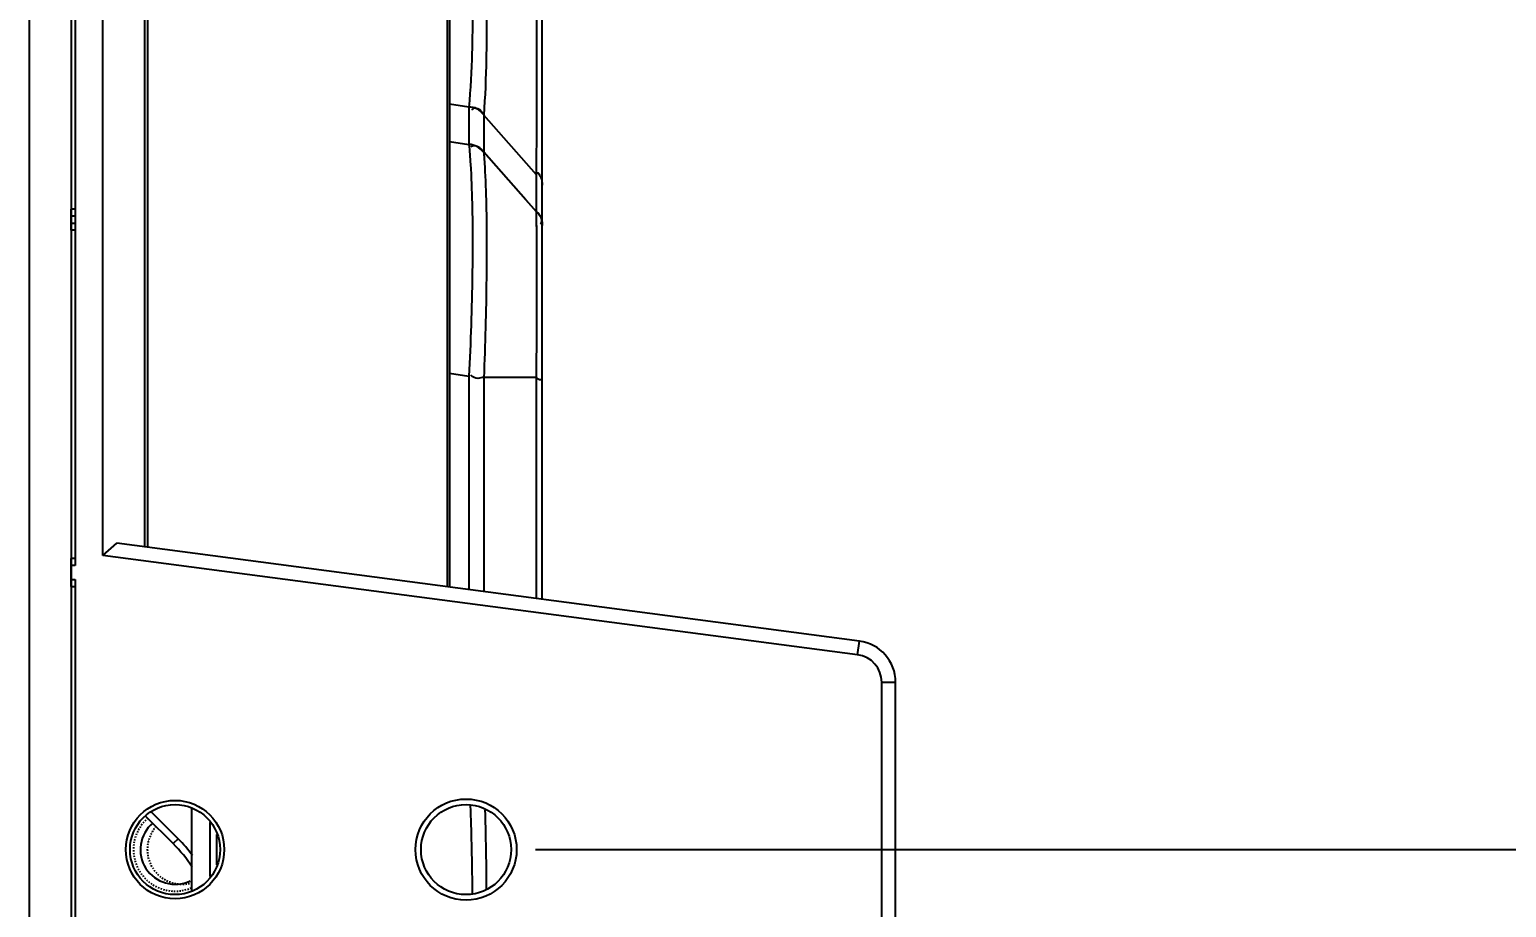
# Model space of a CAD drawing. Header units: millimetres. Extents: x -1070 to 42146, y 1440 to 12921.
# Drawn here: x 6337.7 to 6444.3, y 2868.6 to 2932 of the extents above; entities that cross this region are included whole.
import ezdxf

# ---------------------------------------------------------------- set-up
doc = ezdxf.new("R2010")
doc.units = ezdxf.units.MM
doc.linetypes.add('HIDDEN', pattern=[0.2, 0.1, -0.1])
for name, color, linetype in [('06___PRT_ALL_SURFS', 7, 'Continuous'), ('DIM', 4, 'Continuous'), ('DW-PLUS-XIANGTI实线CONTINUOUS', 7, 'Continuous'), ('DW-PLUS-XIANGTI隐藏线HIDDEN', 7, 'Continuous'), ('MOUZU_COVER实线CONTINUOUS', 7, 'Continuous')]:
    doc.layers.add(name, color=color, linetype=linetype)
doc.styles.get("Standard").update_dxf_attribs({"font": 'arial.ttf'})
doc.dimstyles.new('ISO-200', dxfattribs={"dimtxt": 30, "dimasz": 25, "dimexe": 1.25, "dimexo": 5, "dimgap": 5, "dimtad": 1, "dimtoh": 1, "dimdec": 1, "dimdsep": 46, "dimtxsty": 'Standard', "dimcen": 2.5, "dimadec": 0, "dimazin": 0, "dimtfac": 1, "dimtdec": 1, "dimtmove": 0, "dimatfit": 3, "dimfxl": 1, "dimarcsym": 0})

# ---------------------------------------------------------------- blocks, each defined once
blk = doc.blocks.new('*D132')
at = {"layer": 'Defpoints', "color": 0, "transparency": 16777216}
for p in [(6369.19, 3662.83), (6369.19, 2872.83), (6505.48, 2872.83)]:
    blk.add_point(p, dxfattribs=at)
at = {"layer": 'DIM', "color": 0, "lineweight": -2, "transparency": 16777216}
for p, q in [((6374.19, 3662.83), (6506.73, 3662.83)), ((6505.48, 3637.83), (6505.48, 2897.83)), ((6374.19, 2872.83), (6506.73, 2872.83))]:
    blk.add_line(p, q, dxfattribs=at)
at = {"layer": 'DIM', "color": 0, "transparency": 16777216}
for points in [[(6501.32, 3637.83), (6509.65, 3637.83), (6505.48, 3662.83)], [(6501.32, 2897.83), (6509.65, 2897.83), (6505.48, 2872.83)]]:
    blk.add_solid(points, dxfattribs=at)
at = {"layer": 'DIM', "color": 0, "lineweight": -3, "transparency": 16777216, "insert": (6481.06, 3267.14), "char_height": 30, "attachment_point": 5, "rotation": 90}
blk.add_mtext('790 [2\'-7 1/8"]', dxfattribs=at)

msp = doc.modelspace()

# ---------------------------------------------------------------- linework, layer by layer
at = {"color": 1, "lineweight": -3}
msp.add_lwpolyline([(6337.685, 3767.826), (6340.685, 3767.826), (6340.685, 2767.826), (6337.685, 2767.826)], close=True, dxfattribs=at)
at = {"layer": '06___PRT_ALL_SURFS', "color": 7, "linetype": 'Continuous', "lineweight": -3}
for p, q in [((6374.685, 2923.675), (6374.685, 2940.836)), ((6369.393, 2926.406), (6367.985, 2926.624)), ((6369.393, 2926.406), (6369.393, 2923.721)), ((6374.274, 2921.536), (6370.461, 2925.84)), ((6370.461, 2925.84), (6370.463, 2923.152)), ((6367.985, 2923.939), (6369.393, 2923.721)), ((6374.685, 2922.138), (6374.685, 2923.675)), ((6373.501, 2919.724), (6370.463, 2923.152)), ((6374.27, 2921.533), (6374.279, 2922.82)), ((6374.273, 2920.773), (6374.274, 2921.536)), ((6374.685, 2920.773), (6374.685, 2922.138)), ((6374.271, 2918.854), (6374.273, 2920.773)), ((6374.685, 2918.854), (6374.685, 2920.773)), ((6374.271, 2918.854), (6373.501, 2919.724)), ((6374.685, 2917.873), (6374.685, 2918.854)), ((6374.685, 2916.443), (6374.685, 2917.873))]:
    msp.add_line(p, q, dxfattribs=at)
for centre, radius, start, end in [((6227.87, 2917.068), 146.413, 0.56414, 0.69893), ((5933.465, 2914.546), 440.829, 0.07927, 0.51518)]:
    msp.add_arc(centre, radius, start, end, dxfattribs=at)
for points, knots in [([(6370.46, 2943.035), (6370.5, 2942.024), (6370.629, 2938.212), (6370.688, 2934.396), (6370.663, 2931.592)], [0, 0, 0, 0, 0.2651044, 1, 1, 1, 1]), ([(6374.279, 2922.82), (6374.286, 2923.967), (6374.301, 2929.784), (6374.295, 2935.601), (6374.28, 2940.27)], [0, 0, 0, 0, 0.1972422, 1, 1, 1, 1]), ([(6369.643, 2932.014), (6369.637, 2931.461), (6369.606, 2929.591), (6369.516, 2927.719), (6369.382, 2926.408)], [0, 0, 0, 0, 0.2953929, 1, 1, 1, 1]), ([(6370.663, 2931.592), (6370.658, 2931.026), (6370.633, 2929.107), (6370.565, 2927.187), (6370.458, 2925.838)], [0, 0, 0, 0, 0.2947556, 1, 1, 1, 1]), ([(6370.461, 2925.846), (6370.338, 2926.029), (6370.026, 2926.339), (6369.589, 2926.424), (6369.393, 2926.406)], [0, 0, 0, 0, 0.5281122, 1, 1, 1, 1]), ([(6370.463, 2923.146), (6370.319, 2923.303), (6370.022, 2923.611), (6369.596, 2923.716), (6369.393, 2923.721)], [0, 0, 0, 0, 0.512024, 1, 1, 1, 1]), ([(6369.398, 2923.721), (6369.443, 2923.247), (6369.612, 2920.883), (6369.651, 2918.511), (6369.651, 2916.617)], [0, 0, 0, 0, 0.2007175, 1, 1, 1, 1]), ([(6370.464, 2923.153), (6370.501, 2922.694), (6370.637, 2920.397), (6370.669, 2918.095), (6370.669, 2916.255)], [0, 0, 0, 0, 0.2002235, 1, 1, 1, 1]), ([(6374.274, 2921.536), (6374.28, 2921.589), (6374.348, 2921.771), (6374.56, 2921.413), (6374.646, 2921.164), (6374.685, 2920.891), (6374.685, 2920.773)], [0, 0, 0, 0, 0.1361317, 0.3331349, 0.6913641, 1, 1, 1, 1]), ([(6374.271, 2918.853), (6374.336, 2918.81), (6374.6, 2918.552), (6374.685, 2918.159), (6374.685, 2917.873)], [0, 0, 0, 0, 0.2123848, 1, 1, 1, 1])]:
    msp.add_open_spline(points, degree=3, knots=knots, dxfattribs=at)
at = {"layer": 'DW-PLUS-XIANGTI实线CONTINUOUS', "color": 7, "lineweight": -3}
for p, q in [((6367.844, 2891.79), (6367.844, 3643.862)), ((6367.985, 3643.88), (6367.985, 2891.771)), ((6342.985, 2894.054), (6342.985, 3641.598)), ((6345.985, 3640.984), (6345.985, 2894.668)), ((6346.19, 3641.011), (6346.19, 2894.641)), ((6340.985, 3016.326), (6340.985, 2893.326)), ((6374.685, 2890.889), (6374.685, 2959.865)), ((6369.393, 2926.406), (6367.985, 2926.624)), ((6369.393, 2926.406), (6369.393, 2923.721)), ((6374.274, 2921.536), (6370.461, 2925.84)), ((6370.461, 2925.84), (6370.463, 2923.152)), ((6367.985, 2923.939), (6369.393, 2923.721)), ((6374.271, 2918.854), (6370.463, 2923.152)), ((6374.271, 2918.854), (6374.274, 2921.536)), ((6340.985, 2919.046), (6340.685, 2919.046)), ((6340.685, 2917.529), (6340.685, 2919.045)), ((6340.985, 2918.546), (6340.685, 2918.546)), ((6340.685, 2918.045), (6340.985, 2918.045)), ((6340.685, 2917.546), (6340.985, 2917.546)), ((6367.985, 2907.209), (6369.393, 2906.991)), ((6369.393, 2906.991), (6369.393, 2891.586)), ((6374.271, 2906.89), (6370.463, 2906.89)), ((6370.463, 2906.89), (6370.463, 2891.445)), ((6374.271, 2890.944), (6374.271, 2906.89)), ((6342.985, 2894.054), (6343.985, 2894.931)), ((6397.577, 2887.875), (6343.985, 2894.931)), ((6340.985, 2893.826), (6340.685, 2893.826)), ((6340.685, 2891.826), (6340.685, 2893.826)), ((6397.446, 2886.884), (6342.985, 2894.054)), ((6340.985, 2893.326), (6340.685, 2893.326)), ((6340.685, 2892.326), (6340.985, 2892.326)), ((6340.685, 2891.826), (6340.985, 2891.826)), ((6340.985, 2892.326), (6340.985, 2769.926)), ((6397.446, 2886.884), (6397.577, 2887.875)), ((6399.185, 2884.901), (6400.185, 2884.901)), ((6399.185, 2860.751), (6399.185, 2884.901)), ((6400.185, 2860.751), (6400.185, 2884.901)), ((6349.385, 2875.765), (6349.385, 2869.887)), ((6346.063, 2875.247), (6348.056, 2873.255)), ((6346.491, 2875.527), (6348.41, 2873.608)), ((6350.685, 2874.773), (6350.685, 2870.879)), ((6348.41, 2873.608), (6348.056, 2873.255))]:
    msp.add_line(p, q, dxfattribs=at)
for centre, radius in [((6348.185, 2872.826), 3.55), ((6348.185, 2872.826), 3.25), ((6369.185, 2872.826), 3.65), ((6369.185, 2872.826), 3.25)]:
    msp.add_circle(centre, radius, dxfattribs=at)
for centre, radius, start, end in [((6171.603, 2916.458), 202.684, 0.40247, 0.6775), ((5942.546, 2914.636), 431.748, 0.22274, 0.43073), ((6397.185, 2884.901), 3, 0, 82.5), ((6397.185, 2884.901), 2, 0, 82.5), ((6167.161, 2868.404), 202.493, 0.57327, 2.14782), ((6132.628, 2868.734), 238.045, 0.48438, 1.66976), ((6348.185, 2872.826), 2.5, 130.00852, 295.71429), ((6340.985, 2866.184), 10.5, 36.2237, 45), ((6340.985, 2866.184), 10, 32.45648, 45), ((6216.439, 2869.006), 153.211, 0.23361, 0.53239), ((6190.416, 2869.363), 180.253, 0.20125, 0.43981)]:
    msp.add_arc(centre, radius, start, end, dxfattribs=at)
for points, knots in [([(6369.386, 2943.138), (6369.435, 2942.156), (6369.601, 2938.45), (6369.673, 2934.74), (6369.643, 2932.014)], [0, 0, 0, 0, 0.2650151, 1, 1, 1, 1]), ([(6370.46, 2943.035), (6370.5, 2942.024), (6370.629, 2938.212), (6370.688, 2934.396), (6370.663, 2931.592)], [0, 0, 0, 0, 0.2651044, 1, 1, 1, 1]), ([(6374.27, 2921.533), (6374.278, 2922.686), (6374.309, 2928.932), (6374.296, 2935.177), (6374.28, 2940.27)], [0, 0, 0, 0, 0.184614, 1, 1, 1, 1]), ([(6369.643, 2932.014), (6369.637, 2931.461), (6369.606, 2929.591), (6369.516, 2927.719), (6369.382, 2926.408)], [0, 0, 0, 0, 0.2953929, 1, 1, 1, 1]), ([(6370.663, 2931.592), (6370.658, 2931.026), (6370.633, 2929.107), (6370.565, 2927.187), (6370.458, 2925.838)], [0, 0, 0, 0, 0.2947556, 1, 1, 1, 1]), ([(6370.461, 2925.846), (6370.347, 2926.015), (6370.167, 2926.358), (6369.672, 2926.353), (6369.578, 2926.229)], [0, 0, 0, 0, 0.5674899, 1, 1, 1, 1]), ([(6369.398, 2923.721), (6369.443, 2923.247), (6369.612, 2920.883), (6369.651, 2918.511), (6369.651, 2916.617)], [0, 0, 0, 0, 0.2007175, 1, 1, 1, 1]), ([(6370.463, 2923.146), (6370.331, 2923.29), (6370.137, 2923.616), (6369.663, 2923.656), (6369.529, 2923.548)], [0, 0, 0, 0, 0.5305081, 1, 1, 1, 1]), ([(6370.464, 2923.153), (6370.501, 2922.694), (6370.637, 2920.397), (6370.669, 2918.095), (6370.669, 2916.255)], [0, 0, 0, 0, 0.2002235, 1, 1, 1, 1]), ([(6374.274, 2921.536), (6374.28, 2921.589), (6374.348, 2921.771), (6374.56, 2921.413), (6374.646, 2921.164), (6374.685, 2920.891), (6374.685, 2920.773)], [0, 0, 0, 0, 0.1361317, 0.3331349, 0.6913641, 1, 1, 1, 1]), ([(6374.271, 2918.853), (6374.473, 2918.719), (6374.727, 2918.374), (6374.59, 2918.039), (6374.531, 2917.966)], [0, 0, 0, 0, 0.7209561, 1, 1, 1, 1]), ([(6369.651, 2916.617), (6369.651, 2915.864), (6369.623, 2912.653), (6369.519, 2909.444), (6369.398, 2906.99)], [0, 0, 0, 0, 0.234715, 1, 1, 1, 1]), ([(6370.669, 2916.255), (6370.669, 2915.522), (6370.647, 2912.399), (6370.562, 2909.277), (6370.465, 2906.89)], [0, 0, 0, 0, 0.2346799, 1, 1, 1, 1]), ([(6374.272, 2906.89), (6374.278, 2907.749), (6374.292, 2910.891), (6374.299, 2914.032), (6374.29, 2916.314)], [0, 0, 0, 0, 0.2735464, 1, 1, 1, 1]), ([(6370.463, 2906.903), (6370.322, 2906.906), (6370.006, 2906.74), (6369.654, 2906.928), (6369.531, 2907.072)], [0, 0, 0, 0, 0.4263392, 1, 1, 1, 1]), ([(6374.271, 2906.891), (6374.355, 2906.813), (6374.442, 2906.755), (6374.682, 2906.734), (6374.566, 2906.738), (6374.531, 2906.736)], [0, 0, 0, 0, 0.687228, 0.7918534, 1, 1, 1, 1])]:
    msp.add_open_spline(points, degree=3, knots=knots, dxfattribs=at)
at = {"layer": 'DW-PLUS-XIANGTI隐藏线HIDDEN', "color": 5, "linetype": 'HIDDEN', "lineweight": -3}
for centre, radius, start, end in [((6348.185, 2872.826), 3, 130.94503, 293.58127), ((6348.685, 2872.826), 2.5, 138.24318, 286.26269)]:
    msp.add_arc(centre, radius, start, end, dxfattribs=at)
at = {"layer": 'MOUZU_COVER实线CONTINUOUS', "color": 7, "lineweight": -3}
msp.add_line((6351.185, 2873.922), (6351.185, 2871.73), dxfattribs=at)

# ---------------------------------------------------------------- dimensions: what is measured, and where the dimension line sits
at = {"layer": 'DIM', "color": 7, "lineweight": -3}
dim = msp.add_linear_dim(base=(6505.484, 2872.826), p1=(6369.185, 3662.826), p2=(6369.185, 2872.826), angle=90, dimstyle='ISO-200', dxfattribs=at)
dim.commit()
dim.dimension.update_dxf_attribs({"geometry": '*D132', "text_midpoint": (6505.484, 3267.136), "dimtype": 160})

doc.saveas('drawing.dxf')
